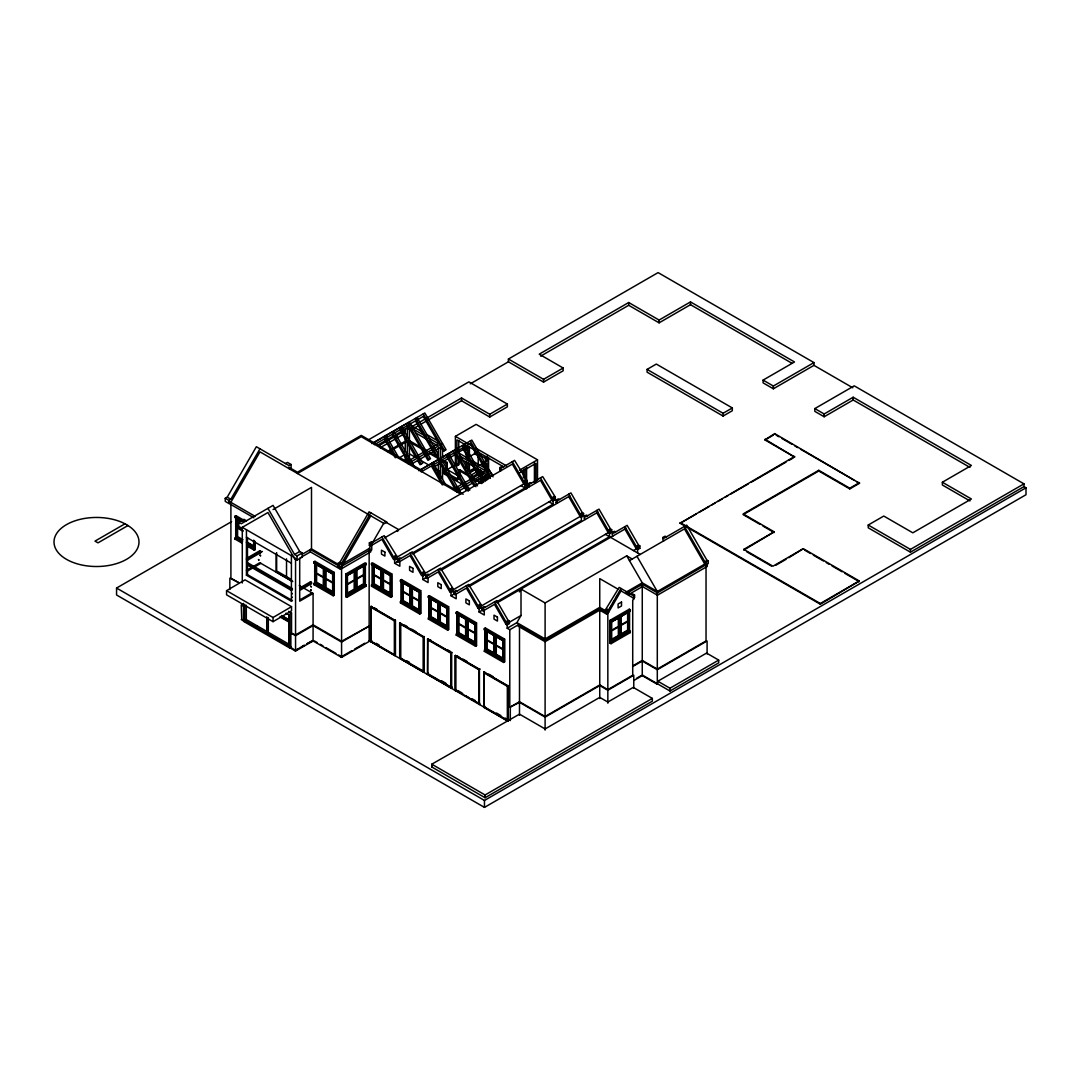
<?xml version="1.0" encoding="UTF-8"?>
<svg xmlns="http://www.w3.org/2000/svg" width="1080" height="1080" viewBox="0 0 1080 1080"><rect width="100%" height="100%" fill="white"/><g stroke="black" fill="none" stroke-linecap="round" stroke-linejoin="round"><path stroke-width="1.5" d="M369.077 514.85L259.969 451.858L230.837 502.322L228.852 503.456L225.234 501.377L225.234 498.326L227.205 497.192L256.351 446.729L289.103 465.642L291.087 464.495L291.087 467.532L289.103 468.68M225.234 498.326L228.852 500.418L230.837 499.284L259.969 448.821M301.037 557.293L310.379 551.907L340.524 569.322L370.791 551.853L370.791 549.477L339.674 567.446L337.959 566.447L337.959 563.409L339.944 562.275L369.077 511.812L386.991 522.153L384.358 523.665L370.427 515.633M337.959 563.409L339.674 564.394L341.644 563.261L370.791 512.798M341.644 566.298L370.791 515.835M341.577 564.435L369.144 548.532L383.711 523.301M519.372 591.881L521.006 589.046L545.103 602.951L626.697 555.849L632.219 559.035M494.478 601.925L505.94 621.769L507.182 622.499L507.195 628.236L516.902 622.634L521.006 615.506L521.006 589.046M516.902 622.634L545.103 638.914L599.751 607.365L606.717 611.388L605.596 612.036L605.596 609.593L619.164 587.399L633.447 595.647L634.568 594.999L634.568 597.443L633.447 598.077L620.285 590.476M605.596 609.593L607.446 610.659L608.567 610.011L621 588.465M608.661 610.592L611.159 606.285M612.819 603.41L614.48 600.534M616.127 597.659L617.787 594.797M507.195 628.236L509.787 629.735L518.373 624.767L545.103 640.211L599.751 608.661L607.446 613.102L608.567 612.455L621 590.895M292.032 594.054L292.113 593.352M292.113 597.577L292.113 596.943M469.233 471.042L475.214 467.775M226.557 590.665L245.052 579.839L291.533 606.677L291.533 610.848L273.038 621.675L226.557 594.837L226.557 590.665L273.038 617.504L273.038 621.675M273.038 617.504L291.533 606.677M124.943 523.827L94.986 541.12L97.997 542.849L127.94 525.555M285.485 463.55L287.456 462.402L291.087 464.495M230.904 502.713L229.325 503.631L253.894 517.82M297.473 473.513L361.246 436.685L460.593 494.046M242.001 521.37L234.927 517.469L234.927 516.267L235.966 515.673L245.606 521.235M368.456 439.83L468.882 381.861L507.37 404.082L507.37 406.85L489.74 417.029L461.538 400.748L420.849 424.238M508.41 361.8L508.41 359.033L658.098 272.606L813.956 362.596L813.956 365.364L773.348 388.8L763.088 382.874L763.088 380.106L794.502 361.962L690.498 301.914L659.084 320.058L628.695 302.522L539.217 354.186L563.166 368.01L563.166 370.791L543.564 382.104L508.41 361.8L470.3 383.819M234.927 517.469L235.71 517.023L235.71 537.381L242.595 541.35M240.962 520.466L236.804 518.373L236.804 537.071L242.001 540.081M969.948 500.931L942.367 485.001L942.367 482.233L971.406 498.987L912.816 532.818L883.778 516.051L868.226 525.029L868.226 527.81L910.427 552.177L1023.975 486.621L1026 487.796L1026 494.735L484.461 807.395L116.559 594.986L116.559 588.047L231.593 521.626M371.804 443.596L424.845 412.979L446.067 449.739L443.408 451.264L423.279 416.408M374.666 442.152L381.2 438.372M382.442 437.657L407.322 423.293M238.802 522.274L241.299 523.719L273.078 505.386L299.7 551.515L302.211 552.96L302.211 557.145L297.068 560.101L294.57 558.657L267.935 512.528L241.299 527.904L238.802 526.46L238.802 522.274L243.931 519.318L246.443 520.763M374.342 444.663L384.669 438.764M386.424 437.683L392.296 434.308M394.2 433.202L423.401 416.34M377.595 445.19L393.161 436.199M395.995 434.565L407.322 428.018L411.561 430.488M378.715 445.784L385.979 441.599M388.881 439.911L404.865 430.69M412.128 426.492L461.538 397.967L489.74 414.248L507.37 404.082M273.078 509.558L311.499 487.377L311.499 548.896L338.513 564.489M380.16 447.728L403.407 434.308M413.586 428.436L417.947 425.912M540.662 356.13L628.695 305.289L659.084 322.839L690.498 304.695L791.613 363.069M241.812 542.997L234.927 539.028L235.71 537.381M236.804 537.071L242.271 539.933M234.927 539.028L235.966 538.421L235.966 515.673M387.437 451.507L404.892 441.423M389.313 451.615L404.96 442.584M399.263 457.839L404.96 454.558M508.41 359.033L543.564 379.323L563.166 368.01M247.388 543.186L253.894 546.952L254.165 540.554M254.988 542.241L254.205 550.152L255.258 549.558L255.258 541.431M407.241 461.606L438.386 443.624L428.504 437.913M407.97 463.577L442.53 443.624M455.396 449.766L455.396 436.347L476.132 424.373L537.503 459.81L537.503 479.952M260.847 551.354L246.443 559.669L247.469 560.264L260.847 552.542L260.847 551.354L259.808 550.746L246.443 558.468L247.469 559.062M412.142 463.712L440.464 447.363L440.464 458.798M259.51 553.149L262.413 551.462M246.443 563.261L247.469 562.653L292.451 588.627L291.411 589.221L246.443 563.261L246.443 529.726M418.77 470.718L471.812 440.087L493.034 476.847M421.632 469.274L454.302 450.414M260.847 563.328L247.469 571.037L246.443 570.443L259.808 562.721L292.127 581.378M421.16 471.879L431.379 465.98L442.327 484.947M433.067 465.062L470.381 443.462L490.388 478.386M458.663 452.183L467.343 447.174M246.443 575.235L247.469 574.628L292.451 600.601L291.411 601.196L246.443 575.235L246.443 564.449L291.411 590.423L292.451 589.815M434.471 466.587L454.302 455.139L454.302 452.804M441.936 460.647L446.202 463.118L447.242 462.51L447.242 469.557L458.298 475.943M292.451 555.093L291.411 555.701L291.411 589.221M267.935 508.343L294.57 554.472L299.7 551.515M294.57 554.472L297.068 555.917L302.211 552.96M445.757 473.999L444.204 473.108L444.204 471.312L455.396 464.846L456.948 465.75L458.771 464.697L458.771 458.231M458.663 462.969L461.552 461.295M470.232 456.273L474.579 453.776L476.132 454.667L476.132 451.44M294.57 558.657L295.556 558.09L295.556 634.932L290.871 632.988L290.871 648.338L295.556 651.051L313.079 640.94L313.079 625.577L295.556 635.688L290.871 632.988M302.373 554.162L311.499 548.896M458.649 473.108L458.649 470.3L459.689 469.706L468.315 474.687M444.204 471.312L456.638 478.494L459.689 476.739M478.359 465.952L487.026 460.958L487.026 456.111M647.082 369.401L656.303 364.068L732.321 407.943L732.321 410.724L723.087 416.057L647.082 372.168L647.082 369.401L723.087 413.276L732.321 407.943M313.943 561.897L314.982 561.289L334.274 572.427L334.274 595.175L333.221 595.782L313.943 584.644L313.943 583.443L314.712 582.998L334.004 594.121L334.004 573.777L333.221 574.223L313.943 563.085L313.943 561.897L333.221 573.021L334.274 572.427M469.827 472.23L474.849 469.327M451.089 477.077L456.638 480.29L459.445 478.67M469.395 472.932L476.172 469.017M313.943 563.085L314.712 562.639L314.712 582.998M316.076 563.841L315.806 582.687L323.879 587.048L323.879 568.337L316.076 563.841L316.076 582.538L323.879 587.048M480.479 472.068L471.677 477.158L471.677 474.755L480.479 469.679L480.479 472.068L483.584 473.864M452.804 489.537L485.365 470.745L459.945 456.07M454.95 490.698L489.51 470.745L487.431 469.544M323.879 568.337L323.622 587.196M477.306 479.885L481.073 477.711M459.27 490.739L472.23 483.26M475.106 481.599L488.065 474.107M369.36 542.916L370.481 543.564L384.183 535.667L396.819 556.187L396.819 558.63L394.578 559.913L393.404 559.238L381.942 539.379L370.481 546.008L369.36 545.36L369.36 542.916L371.601 541.634L372.721 542.282M500.89 470.718L499.77 470.07L499.77 467.627L502.011 466.344L503.132 466.992M243.486 606.231L241.232 604.935L241.758 619.231M369.36 545.36L370.615 544.631L371.736 545.279L371.736 550.031L369.144 548.532M499.77 470.07L501.012 469.341M479.156 482.409L486.702 478.062L486.702 480.452M384.548 537.881L512.339 464.103L523.8 483.948L524.988 484.623L527.229 483.341L527.229 480.897L514.58 460.377L500.89 468.275L499.77 467.627M299.984 587.871L310.459 581.823L311.499 582.417L311.499 583.619L299.7 590.423L299.7 601.196L313.079 593.474L313.079 624.821L341.577 641.277L369.792 625.752L369.792 641.101L341.577 657.396L312.417 640.548M244.742 604.517L244.742 620.487L246.308 619.582L288.954 644.207M311.499 582.417L299.7 589.221L299.7 558.077M313.943 584.644L314.982 584.037L314.982 561.289M519.52 470.178L537.503 459.81M519.669 472.73L535.937 463.334L535.937 481.761M300.01 599.819L312.039 592.88M345.83 573.98L365.121 562.842L366.161 563.45L366.161 564.651L346.869 575.788L346.086 575.33L346.086 595.688L346.869 597.335L345.83 596.727L345.83 573.98L346.869 574.587L347.18 594.121L354.996 589.613L354.996 570.915L346.923 575.262L354.996 570.915M255.744 626.832L257.31 625.941M346.869 574.587L366.161 563.45M347.476 574.533L350.231 572.94M352.985 571.361L365.377 564.192L366.161 564.651M357.521 569.147L364.284 565.542L364.284 584.253L356.481 588.762L356.225 569.903L364.284 565.542M325.377 587.912L325.377 569.201L325.107 588.06L333.18 592.407L333.221 573.021M371.493 563.436L372.546 562.842L391.824 573.966L391.824 596.714L390.785 597.321L371.493 586.183L371.493 584.995L372.276 584.537L391.568 595.674L391.568 575.316L390.785 575.775L371.493 564.638L371.493 563.436L390.785 574.574L391.824 573.966M371.493 564.638L372.276 564.179L384.683 571.347M380.133 569.133L373.37 565.542L373.37 584.24L381.173 588.749L381.443 569.889L381.173 588.749M291.533 634.203L291.533 613.008L289.966 613.913L289.966 648.149L291.533 647.244M381.942 536.949L393.404 556.794L395.631 555.512M512.339 461.66L523.8 481.505L526.041 480.222M325.107 588.06L333.18 592.407M393.404 556.794L394.578 557.483L396.819 556.187M523.8 481.505L524.988 482.193L527.229 480.897M396.104 557.672L525.056 483.219L526.244 483.908M334.004 594.121L333.221 595.782M397.467 559.143L398.588 559.791L412.276 551.88L424.926 572.413L424.926 574.844L422.685 576.139L421.497 575.451L410.036 555.606L398.588 562.221L397.467 561.573L397.467 559.143L399.695 557.847L400.815 558.495M528.984 486.932L527.864 486.284L527.864 483.854L530.105 482.558L531.225 483.206M397.467 561.573L398.709 560.858L399.83 561.506L399.83 566.244L394.646 563.261L394.578 557.483M527.864 486.284L529.119 485.568M394.646 563.261L398.993 560.75M412.034 553.217L525.056 487.971L520.938 485.595M382.928 570.753L382.671 589.613L390.731 593.96L390.731 575.262L382.928 570.753L382.928 589.451L390.731 593.96M412.736 554.054L540.446 480.317L551.907 500.162L553.095 500.85L555.323 499.554L555.323 497.124L542.687 476.591L528.984 484.502L527.864 483.854M346.923 593.973L354.996 589.613M356.225 588.6L364.284 584.253M346.086 595.688L365.377 584.55L366.161 584.995L366.161 586.197L346.869 597.335M345.83 596.727L366.161 584.995M373.37 584.24L381.443 588.587M277.763 639.549L279.329 638.644M371.493 586.183L372.546 585.59L372.546 564.462M390.731 575.262L390.474 594.108M295.556 634.932L313.079 624.821M400.424 580.136L401.476 579.542L420.755 590.679L420.755 613.427L419.715 614.02L400.424 602.897L400.424 601.695L401.207 601.236L420.498 612.374L420.498 592.029L419.715 592.475L400.424 581.337L400.424 580.136L419.715 591.273L420.755 590.679M400.424 581.337L401.207 580.892L401.207 601.236M402.57 582.093L402.3 600.939L410.373 605.3L410.373 586.589L402.57 582.093L402.57 600.79L410.373 605.3M410.036 553.176L421.497 573.021L423.738 571.725M540.446 477.887L551.907 497.732L554.148 496.436M421.497 573.021L422.685 573.71L424.926 572.413M551.907 497.732L553.095 498.42L555.323 497.124M424.197 573.899L553.149 499.446L554.337 500.135M294.894 650.66L298.458 648.608M301.347 646.933L304.25 645.273M307.152 643.599L312.147 641.466M371.52 641.358L370.777 641.79L370.777 606.623L371.52 606.191M304.25 645.381L295.556 650.403L286.916 645.422M307.152 643.721L311.499 641.088M425.709 575.451L426.83 576.099L440.519 568.188L453.168 588.721L453.168 591.152L450.927 592.448L449.739 591.759L438.277 571.914L426.83 578.529L425.709 577.881L425.709 575.451L427.937 574.155L429.057 574.803M557.226 503.24L556.106 502.592L556.106 500.162L558.346 498.865L559.467 499.514M371.844 606.96L371.101 607.379L394.389 620.838L395.132 620.406M391.568 595.674L390.785 597.321M410.373 586.589L410.103 605.448M422.752 574.736L422.752 579.474L427.1 576.976M440.14 569.444L553.149 504.185L553.095 498.42M556.106 502.592L557.361 501.876M440.978 570.362L569.943 495.909M419.405 610.821L419.661 591.962L411.601 587.601L411.601 606.312L419.405 610.821L419.715 591.273M763.088 380.106L773.348 386.033L813.956 362.596M400.424 602.897L401.476 602.289L401.476 579.542M313.079 625.577L341.577 642.047L369.792 625.752M448.389 608.121L447.606 608.58L428.315 597.443L428.315 596.241L429.368 595.647L448.659 606.771L448.659 629.532L447.606 630.126L428.315 619.002L429.098 617.342L448.389 628.479L448.389 608.121L435.996 600.966M411.601 606.312L419.661 610.659M428.315 597.443L429.098 596.997L429.098 617.342M430.461 598.185L430.191 617.045L438.264 621.405L438.264 602.694L430.461 598.185L430.461 616.896L438.264 621.405M394.713 620.447L395.456 620.014L395.456 655.182L394.713 655.614L394.713 620.447L370.777 606.623M438.277 569.484L449.739 589.329L451.98 588.033M568.688 494.195L580.149 514.039L582.39 512.744L583.565 513.432L583.565 515.862L581.337 517.158L580.149 516.47L568.688 496.625M449.739 589.329L450.927 590.018L453.168 588.721M580.149 514.039L581.337 514.728L583.565 513.432M449.739 591.759L450.995 591.043L452.169 591.719M452.439 590.207L581.391 515.754L582.579 516.429M453.803 591.678L454.923 592.326L468.626 584.415L481.262 604.949L481.262 607.379L479.021 608.675L477.846 607.986L466.385 588.141L454.923 594.756L453.803 594.108L453.803 591.678L456.044 590.382L457.164 591.03M585.333 519.467L584.213 518.819L584.213 516.389L586.454 515.093L587.574 515.74M340.929 657.018L351.729 650.768M354.632 649.094L364.784 643.235M400.005 657.707L400.748 657.288L400.748 623.444L400.005 623.875L400.005 657.707L424.359 671.679L423.617 672.098L399.681 658.287L399.681 623.106L400.424 622.674M420.498 612.374L419.715 614.02M371.844 640.791L371.101 641.223L394.389 654.669L395.132 654.237M438.264 602.694L437.994 621.554M450.927 590.018L450.995 595.782L455.342 593.271M468.382 585.751L581.391 520.493L581.337 514.728M447.296 626.913L447.565 608.067L439.493 603.707L439.493 622.418L447.296 626.913L447.606 607.379L448.659 606.771M469.085 586.575L598.037 512.123M428.315 619.002L429.368 618.394L429.368 595.647M476.28 624.226L475.497 624.686L456.219 613.548L456.219 612.346L457.259 611.753L476.55 622.877L476.55 645.638L475.497 646.231L456.219 635.094L457.002 633.447L476.28 644.585L476.28 624.226L468.018 619.461M439.493 622.418L447.565 626.764M456.219 613.548L457.002 613.089L457.002 633.447M458.352 614.29L458.096 633.15L466.155 637.511L466.155 618.8L458.352 614.29L458.352 633.002L466.155 637.511M969.948 467.397L853.187 399.992L824.162 416.759L814.82 411.372L814.82 408.591L854.226 385.844L1023.975 483.854L1023.975 486.621M764.951 439.236L794.705 457.11L764.951 439.925L774.698 433.607L859.518 483.273L849.771 488.902L818.762 471.002L743.175 514.634L760.091 524.408M466.385 585.711L477.846 605.556L480.074 604.26M596.795 510.421L608.243 530.267L610.484 528.971L611.672 529.659L611.672 532.089L609.431 533.385L608.243 532.697L596.795 512.851M424.035 670.734L423.293 671.153L423.293 637.322L424.359 636.498M764.951 439.925L773.307 435.105M477.846 605.556L479.021 606.231L481.262 604.949M608.243 530.267L609.431 530.942L611.672 529.659M477.846 607.986L479.088 607.257L480.276 607.946M480.546 606.42L609.498 531.968L610.686 532.656M481.788 607.824L483.03 608.539L496.719 600.642L508.181 620.487L509.423 621.202L509.423 623.633L507.182 624.929L505.94 624.213L494.478 604.368L483.03 610.983L481.788 610.268L481.788 607.824L484.015 606.542L485.257 607.257M613.427 535.694L612.185 534.978L612.185 532.535L614.426 531.252L615.668 531.968M451.777 686.678L451.035 687.096L427.748 673.65L427.748 639.819L428.49 639.387M448.389 628.479L447.606 630.126M466.155 618.8L465.899 637.659M479.021 606.231L479.088 612.009L483.435 609.498M496.476 601.965L609.498 536.72L609.498 531.968M399.681 658.287L400.424 657.855M475.187 643.019L475.457 624.173L467.384 619.812L467.384 638.523L475.187 643.019L475.497 623.484L476.55 622.877M497.138 602.829L626.144 528.35M814.82 408.591L824.162 413.978L853.187 397.224L971.406 465.467L942.367 482.233M456.219 635.094L457.259 634.5L457.259 611.753M504.387 640.454L503.604 640.913L484.313 629.775L484.313 628.574L485.365 627.966L504.644 639.104L504.644 661.851L503.604 662.459L484.313 651.321L485.096 649.674L504.387 660.812L504.387 640.454L497.502 636.485M467.384 638.523L475.457 642.87M484.313 629.775L485.096 629.316L485.096 649.674M486.459 630.518L486.189 649.377L494.262 653.724L494.262 635.027L486.459 630.518L486.459 649.229L494.262 653.724M451.035 687.096L451.035 653.265L452.101 652.442M505.94 621.769L508.181 620.487M624.888 526.635L636.35 546.48L638.591 545.198L639.832 545.913L639.832 548.343L637.592 549.639L636.35 548.924L624.888 529.079M859.518 482.571L849.771 488.201L818.762 470.3L743.175 513.945L774.171 531.846L743.796 550.085L743.796 549.383L772.929 566.204L803.317 548.667L859.316 581L820.314 604.206L680.13 523.26L794.705 456.408M507.182 622.499L509.423 621.202M636.35 546.48L637.592 547.209L639.832 545.913M680.13 523.26L696.087 514.053M698.99 512.379L709.141 506.52M712.03 504.833L714.933 503.159M717.836 501.485L722.183 498.974M725.085 497.3L727.988 495.626M730.89 493.952L748.292 483.908M751.194 482.233L786.011 462.132M788.913 460.458L793.26 457.947M505.94 624.213L507.195 623.484M508.572 622.688L521.006 615.506M633.488 550.571L637.592 548.195M456.03 690.269L455.288 690.701L455.288 655.533L458.851 656.721M479.642 703.148L478.899 703.579L455.612 690.134L455.612 656.289L456.354 655.857M476.28 644.585L475.497 646.231M664.133 540.621L662.89 539.892L662.89 537.462L665.132 536.18L666.374 536.895M494.262 635.027L493.992 653.886M427.748 673.65L428.49 673.218M452.101 687.609L451.359 688.041L427.424 674.217L428.166 673.799M629.451 560.642L684.464 528.876L704.781 564.084L706.023 564.8L706.023 562.37L708.264 561.074L708.264 563.504L657.423 592.866L642.465 584.226L627.075 593.109M518.373 624.767L518.373 626.265L519.494 625.617L519.494 701.716L545.103 716.513L599.751 684.963L607.838 689.634L632.718 675.257L632.718 600.008L633.839 599.36L633.839 597.024L634.568 597.443M503.55 659.097L495.747 654.588L495.49 636.039L495.49 654.737L503.294 659.245L503.604 639.711L504.644 639.104M484.313 651.321L485.365 650.714L485.365 627.966M455.288 655.533L479.223 669.344L479.966 668.925M455.612 656.289L478.899 669.735L479.642 669.303M483.773 672.125L507.708 685.949L507.708 721.116L483.773 707.305L483.773 672.125L484.515 671.693M504.387 660.812L503.604 662.459M484.839 672.462L484.096 672.894L507.384 686.34L508.127 685.908M455.612 690.134L456.354 689.702M625.995 592.218L642.263 582.822L657.302 591.503L706.037 563.355M599.751 610.146L545.103 641.696L518.373 626.265M628.466 594.648L642.465 586.575L642.465 584.226M631.611 594.581L632.718 593.933L634.568 594.999M632.718 597.659L633.839 597.024M598.631 609.498L606.717 614.169L607.838 613.521L607.838 689.634M684.464 526.446L704.781 561.654L707.022 560.358L708.264 561.074M609.984 620.339L629.276 609.201L630.315 609.808L630.315 610.996L611.024 622.134L610.24 621.688L610.24 642.033L611.024 643.694L609.984 643.086L609.984 620.339L611.024 620.933L611.334 640.481L619.151 635.971L619.151 617.274L611.077 621.621M611.024 620.933L630.315 609.808M611.618 620.892L624.024 613.737M612.374 620.865L618.881 617.112L618.881 635.823L611.077 640.319M620.365 616.248L628.438 611.901L628.438 630.599L620.636 635.108L620.365 616.248L628.438 611.901M641.142 585.806L657.423 595.202L707.279 566.42L707.279 564.084M743.796 549.383L774.171 531.846M507.708 685.949L508.451 685.517M484.839 706.307L484.096 706.725L507.384 720.171L508.127 719.753L505.224 718.065M483.773 707.305L484.515 706.874M620.365 634.959L628.438 630.599M610.24 642.033L629.532 630.909L630.315 631.355L630.315 632.556L611.024 643.694M609.984 643.086L630.315 631.355M509.787 629.735L509.787 707.333L519.494 701.716M509.787 707.333L519.494 702.338L545.103 717.12L599.751 685.571L607.838 690.242L633.771 675.257L633.771 688.244M775.832 565.231L785.957 559.386M788.846 557.712L803.317 548.667M431.771 766.962L431.771 764.195L519.494 714.15L545.103 728.946L599.751 697.397L607.838 702.054L633.245 687.393L652.334 698.409L652.334 701.19L485.082 797.742L431.69 766.922M508.451 720.698L507.911 685.827L483.975 672.003L483.975 707.184M632.772 665.901L642.263 660.42L657.302 669.101L706.037 640.953L706.037 565.704M632.596 666.603L642.263 661.028L657.302 669.708L707.09 640.953L707.09 653.94M636.566 678.308L640.845 675.837M633.974 680.4L642.789 675.311M642.263 661.028L642.263 675.621L657.302 684.302L657.828 681.224L706.563 653.09L718.7 660.096L718.7 662.864L669.965 691.011L642.263 675.014M431.771 764.195L485.082 794.975L652.334 698.409M657.828 681.224L669.965 688.23L718.7 660.096M868.226 525.029L910.427 549.396L1023.975 483.854M680.13 522.572L820.314 603.504L859.316 581M116.559 588.047L484.461 800.456L1026 487.796M246.767 566.325L246.767 566.838M813.956 365.364L852.795 387.788M776.129 435.132L779.004 436.793M781.88 438.453L791.951 444.258M794.826 445.919L797.702 447.579M800.577 449.24L853.767 479.952M856.643 481.613L859.518 483.273M762.899 526.028L774.171 532.535M804.749 550.192L810.5 553.514M813.362 555.161L823.419 560.966M826.281 562.626L829.157 564.287M832.032 565.947L842.076 571.739M844.952 573.399L859.316 581.688M746.712 551.759L771.471 566.069M662.89 537.462L664.133 538.178L686.705 525.15L707.022 560.358M704.781 561.654L706.023 562.37M455.396 436.347L472.932 446.472M475.848 448.16L506.534 465.871M464.954 444.501L456.948 439.884L456.948 449.577M475.011 450.306L467.843 446.175L467.843 452.628M477.887 451.967L503.726 466.884M479.021 454.545L487.026 459.162M526.041 482.652L527.229 483.341M554.148 498.879L555.323 499.554M582.39 515.174L583.565 515.862M610.484 531.401L611.672 532.089M638.591 547.628L639.832 548.343M556.106 500.162L557.226 500.81L570.929 492.899L582.39 512.744M584.213 516.389L585.333 517.037L599.022 509.126L610.484 528.971M612.185 532.535L613.427 533.25L627.129 525.352L638.591 545.198M487.026 460.958L485.46 460.053L485.46 456.827M549.045 501.822L553.149 504.185M605.381 534.344L609.498 536.72M610.565 537.341L640.183 554.445M409.401 424.494L423.522 432.648M426.344 434.268L439.047 441.612M457.785 452.425L469.085 458.946M471.906 460.58L486.027 468.733M411.561 428.139L425.682 436.28M483.584 476.267L486.702 478.062M457.205 463.806L458.771 464.697M409.266 440.586L426.789 450.711M429.705 452.399L438.48 457.461M444.326 460.823L447.242 462.51M471.19 476.348L474.066 478.008M476.955 479.669L481.262 482.166M409.226 441.761L423.441 449.969M429.138 453.263L439.088 459.014L457.92 491.468M458.649 470.3L468.72 476.118M475.916 480.263L481.667 483.584M409.239 453.749L415.031 457.083M419.364 459.594L429.489 465.44M435.267 468.774L439.614 471.285M442.503 472.945L448.281 476.294M452.628 478.791L462.74 484.637M467.087 487.134L469.976 488.808M407.322 460.89L405.257 459.689L405.257 454.761M422.401 470.705L361.246 435.389L297.473 472.217L288.711 467.154M442.787 482.463L463.171 494.235M617.774 589.032L599.751 578.624L599.751 607.365M630.315 610.996L629.532 610.551L629.532 630.909M606.717 608.958L608.567 610.011M608.567 612.455L606.717 612.684L606.717 614.169M630.315 632.556L629.276 631.949L629.276 609.201M384.71 521.559L398.763 529.673M396.752 530.833L397.764 531.414M395.631 557.942L396.819 558.63M423.738 574.168L424.926 574.844M451.98 590.463L453.168 591.152M480.074 606.69L481.262 607.379M426.951 577.165L428.072 577.813L428.072 582.552L422.752 579.474M455.058 593.379L456.179 594.027L456.179 598.779L450.995 595.782M479.088 612.009L484.272 615.006L484.272 610.254M428.315 596.241L447.606 607.379M456.219 612.346L475.497 623.484M484.313 628.574L503.604 639.711M387.437 572.94L390.19 574.519M402.584 581.688L405.338 583.268M409.469 585.657L419.121 591.233M430.475 597.793L433.242 599.373M458.379 613.886L461.133 615.479M486.473 630.113L489.226 631.706M497.057 636.633L503.55 640.386L503.294 659.245M227.205 497.192L230.837 499.284M339.944 562.275L341.644 563.261M229.325 501.444L255.339 516.47M371.493 584.995L391.824 596.714M400.424 601.695L420.755 613.427M428.315 617.801L448.659 629.532M456.219 633.906L476.55 645.638M484.313 650.12L504.644 661.851M366.161 586.197L365.121 585.59L365.121 564.476M234.927 516.267L243.189 521.046M237.087 517.82L239.841 519.399M316.103 563.436L324.365 568.202M326.673 569.957L333.18 573.71L332.91 592.569M241.637 521.465L237.587 519.129L237.587 527.499L242.987 530.618M294.179 557.293L242.285 527.337L242.285 582.998M242.987 531.225L237.587 528.106L237.587 536.625L242.987 539.73M430.974 640.251L427.424 639.05L451.359 652.874L451.359 688.041M447.876 649.998L450.698 651.632M374.328 607.824L377.15 609.444M404.649 625.118L407.457 626.751M411.683 629.181L415.908 631.625M463.077 659.164L467.303 661.608M488.74 674.136L492.966 676.58M399.681 623.106L423.617 636.93L423.617 672.098M400.005 623.875L423.293 637.322M427.748 639.819L451.035 653.265M246.443 537.273L291.411 563.234M246.362 542.295L254.165 546.79M246.726 543.74L254.988 548.505M260.847 552.542L259.808 550.746M234.927 537.827L241.812 541.809M247.32 544.981L255.258 549.558M313.943 583.443L334.274 595.175M247.32 546.183L254.205 550.152M258.228 552.865L259.268 553.46M311.499 583.619L310.459 581.823M291.465 579.501L276.656 570.956L276.656 552.69M292.775 581.553L276.115 571.928L276.115 553.5M299.241 585.495L313.079 593.474M406.566 660.65L409.482 662.324M441.585 680.792L445.959 683.316M376.205 643.316L379.12 645.003M457.812 690.538L462.173 693.063M472.365 698.949L475.281 700.623M496.49 713.029L500.85 715.541M460.256 692.712L463.077 694.332M465.885 695.966L468.707 697.586M471.514 699.219L479.966 704.092L479.223 704.525L479.223 669.344M427.626 674.109L451.562 687.92L451.562 652.752L427.626 638.928L427.424 674.217M369.144 640.724L508.329 721.211M288.63 611.334L291.533 613.008M286.011 613.183L288.765 614.777L288.765 645.908L244.742 620.487M281.812 615.533L288.913 619.637M281.812 616.127L287.483 619.407M280.247 616.437L288.765 621.351M280.247 617.031L288.765 621.958M314.496 640.994L317.345 642.64M320.207 644.288L323.055 645.935M325.904 647.582L335.88 653.346M338.728 654.993L341.577 656.64M245.133 621.297L242.285 619.65M250.898 624.618L253.787 626.292M256.662 627.952L259.632 629.546M269.622 635.432L278.478 640.427M241.232 619.529L244.607 621.486M289.966 648.149L243.54 621.351L243.54 603.41M454.302 455.139L474.066 466.682M476.888 468.329L483.948 472.46M415.8 432.972L427.086 439.56M429.921 441.207L436.982 445.338M483.138 461.983L493.007 475.43M482.207 477.819L484.178 480.506M636.971 556.294L657.302 591.503M626.697 555.849L642.263 582.822M470.259 440.991L490.671 476.334M464.036 444.582L485.257 481.343M462.483 445.487L483.705 482.233M462.483 448.025L478.413 475.619M480.087 478.521L482.598 482.882M456.26 449.077L477.482 485.838M454.707 449.969L475.929 486.729M454.707 452.507L473.985 485.919M448.483 453.56L469.706 490.32M446.931 454.464L468.153 491.225M423.279 413.87L444.514 450.63M446.931 457.002L466.209 490.401M440.708 458.055L461.106 493.398M417.069 417.461L438.291 454.221L435.632 455.76L415.503 420.903M415.503 418.365L436.725 455.126M439.155 461.484L456.759 491.994M432.932 462.537L445.986 485.163M409.293 421.956L430.515 458.717L427.856 460.242L407.727 425.385M431.379 463.442L443.624 484.65M407.727 422.847L428.949 459.608M401.504 426.438L422.739 463.199L420.08 464.738L417.569 460.377M399.951 427.343L421.173 464.103M399.951 429.881L415.881 457.475M393.728 430.933L414.95 467.694M392.175 431.825L410.954 464.346M392.175 434.376L408.942 463.415M385.952 435.429L399.019 458.042M384.399 436.32L396.644 457.529M384.399 438.858L395.307 457.745M910.427 549.396L910.427 552.177M853.187 397.224L853.187 399.992M849.771 488.201L849.771 488.902M824.162 413.978L824.162 416.759M820.314 603.504L820.314 604.206M818.762 470.3L818.762 471.002M774.698 433.607L774.698 434.295M773.348 386.033L773.348 388.8M723.087 413.276L723.087 416.057M690.498 301.914L690.498 304.695M669.965 688.23L669.965 691.011M659.084 320.058L659.084 322.839M657.423 592.866L657.423 595.202M657.302 593.838L657.302 669.101M657.302 669.708L657.302 684.302M642.263 585.158L642.263 660.42M637.592 547.209L637.592 552.947M628.695 302.522L628.695 305.289M628.182 611.753L628.182 630.45M620.636 616.41L620.636 635.108M611.334 621.769L611.334 640.481M609.431 530.942L609.431 533.385M607.838 690.242L607.838 703.215M607.446 610.659L607.446 613.102M599.751 608.661L599.751 684.963M599.751 685.571L599.751 698.544M545.103 602.951L545.103 638.914M545.103 640.211L545.103 716.513M545.103 717.12L545.103 730.093M543.564 379.323L543.564 382.104M534.425 462.456L534.425 482.558M526.581 467.613L526.581 488.93M525.015 468.747L525.015 480.479M524.988 482.193L525.015 488.849M523.463 469.53L523.463 477.9M519.494 702.338L519.494 715.311M510.314 707.63L510.314 720.603M507.384 686.34L507.384 720.171M489.74 414.248L489.74 417.029M488.579 457.448L488.579 469.071M488.579 474.053L488.579 479.034M487.026 462.753L487.026 467.627M487.026 474.134L487.026 479.021M485.46 463.482L485.46 466.736M485.46 474.863L485.46 479.75M485.082 794.975L485.082 797.742M484.461 800.456L484.461 807.395M479.425 704.403L479.425 669.236L455.49 655.412L455.49 690.579M478.899 669.735L478.899 703.579M478.211 456.813L478.211 464.508M474.579 449.253L474.579 453.776M469.395 446.945L469.395 457.002M469.395 463.442L469.395 471.137M467.843 455.868L467.843 459.095M467.843 462.335L467.843 470.421M467.654 619.663L467.654 638.361M466.276 445.271L466.276 450.117M466.276 453.357L466.276 458.204M466.276 461.43L466.276 467.897M461.538 397.967L461.538 400.748M459.689 469.706L459.689 475.335M458.771 440.451L458.771 453.384M456.948 456.044L456.948 465.75M456.638 478.494L456.638 480.29M455.396 454.788L455.396 464.846M446.202 463.118L446.202 468.747M442.53 449.429L442.53 457.596M442.53 465.764L442.53 478.832M440.464 462.051L440.464 478.386M439.749 603.558L439.749 622.256M438.386 447.795L438.386 460.863M438.386 464.13L438.386 473.931M422.685 573.71L422.685 576.139M411.858 587.452L411.858 606.163M409.401 428.463L409.401 441.612M409.401 444.906L409.401 459.689M407.322 425.682L407.322 437.886M407.322 441.167L407.322 455.963M405.257 428.463L405.257 433.39M405.257 436.685L405.257 451.481M394.389 620.838L394.389 654.669M390.785 574.574L390.785 575.775M373.639 565.38L373.639 584.091M372.276 564.179L372.276 584.537M369.144 550.908L369.144 640.845M365.377 564.192L365.377 584.55M364.027 565.394L364.027 584.105M363.488 566.312L363.488 574.668L356.751 578.57L356.751 570.2M356.481 570.051L356.481 588.762M354.726 570.767L354.726 589.464M354.2 571.671L354.2 580.041L347.45 583.929L347.45 575.573M347.18 575.424L347.18 594.121M341.577 566.811L341.577 641.277M341.577 642.047L341.577 657.396M340.524 569.322L340.524 566.946L310.379 549.531L310.379 551.907M339.674 564.394L339.674 567.446M297.068 555.917L297.068 560.101M295.556 635.688L295.556 651.051M291.411 590.423L291.411 601.196M286.524 558.846L286.524 576.653M268.312 617.544L268.312 632.286L266.76 633.191L266.76 616.802M253.894 540.716L253.894 546.952M253.625 540.202L253.625 545.886L246.888 541.985L246.888 537.732M247.469 537.516L247.469 574.628M246.308 605.219L246.308 619.582M237.06 518.225L237.06 536.922M230.904 504.401L230.904 578.138L238.653 582.606L229.851 578.138L229.851 589.491M228.852 500.418L228.852 503.456M246.685 567.878L246.713 567.769M246.685 571.469L246.713 571.361M258.471 559.629L258.998 560.277L258.552 559.521M260.05 555.134L260.577 555.782L260.05 555.134M310.703 586.197L311.229 586.845L310.703 586.197M310.703 589.788L311.229 590.436L310.73 589.721M354.2 580.649L347.45 584.537L347.45 593.055L354.2 589.167L354.2 580.649M363.488 575.276L356.751 579.177L356.751 587.696L363.488 583.794L363.488 575.276M621.513 602.019L618.098 603.99L618.098 607.946L621.513 605.975L621.513 602.019M618.354 618.03L611.604 621.918L611.604 630.288L618.354 626.387L618.354 618.03M627.642 612.657L620.906 616.558L620.906 624.915L627.642 621.027L627.642 612.657M618.354 627.008L611.604 630.895L611.604 639.414L618.354 635.513L618.354 627.008M627.642 621.635L620.906 625.523L620.906 634.041L627.642 630.153L627.642 621.635M126.536 524.637L122.364 522.518A42.498 24.53 0 0 0 55.013 536.679A42.498 24.53 0 0 0 105.692 565.933A42.498 24.53 0 0 0 130.208 527.054L126.536 524.637M384.899 552.15L381.47 550.165L381.47 554.121L384.899 556.092L384.899 552.15M412.992 568.364L409.577 566.393L409.577 570.348L412.992 572.319L412.992 568.364M441.234 584.672L437.819 582.701L437.819 586.656L441.234 588.627L441.234 584.672M469.341 600.899L465.912 598.928L465.912 602.87L469.341 604.854L469.341 600.899M497.435 617.125L494.019 615.141L494.019 619.096L497.435 621.068L497.435 617.125M380.916 570.186L374.166 566.298L374.166 574.668L380.916 578.556L380.916 570.186M390.204 575.559L383.468 571.671L383.468 580.028L390.204 583.915L390.204 575.559M409.846 586.899L403.096 582.998L403.096 591.368L409.846 595.256L409.846 586.899M419.135 592.259L412.398 588.37L412.398 596.727L419.135 600.629L419.135 592.259M437.738 603.005L430.988 599.103L430.988 607.473L437.738 611.361L437.738 603.005M447.026 608.364L440.289 604.476L440.289 612.832L447.026 616.734L447.026 608.364M465.629 619.096L458.879 615.208L458.879 623.579L465.629 627.467L465.629 619.096M474.917 624.47L468.18 620.582L468.18 628.938L474.917 632.826L474.917 624.47M493.722 635.324L486.986 631.436L486.986 639.792L493.722 643.694L493.722 635.324M503.024 640.697L496.274 636.795L496.274 645.165L503.024 649.053L503.024 640.697M380.916 579.163L374.166 575.276L374.166 583.781L380.916 587.682L380.916 579.163M390.204 584.537L383.468 580.635L383.468 589.154L390.204 593.042L390.204 584.537M409.846 595.863L403.096 591.975L403.096 600.494L409.846 604.382L409.846 595.863M419.135 601.236L412.398 597.335L412.398 605.853L419.135 609.755L419.135 601.236M437.738 611.969L430.988 608.081L430.988 616.586L437.738 620.487L437.738 611.969M447.026 617.342L440.289 613.44L440.289 621.958L447.026 625.846L447.026 617.342M465.629 628.074L458.879 624.186L458.879 632.691L465.629 636.593L465.629 628.074M474.917 633.447L468.18 629.546L468.18 638.064L474.917 641.952L474.917 633.447M493.722 644.301L486.986 640.4L486.986 648.918L493.722 652.82L493.722 644.301M503.024 649.661L496.274 645.773L496.274 654.291L503.024 658.179L503.024 649.661M323.352 568.647L316.602 564.745L316.602 573.115L323.352 577.004L323.352 568.647M332.64 574.007L325.904 570.119L325.904 578.475L332.64 582.376L332.64 574.007M323.352 577.611L316.602 573.723L316.602 582.242L323.352 586.13L323.352 577.611M332.64 582.984L325.904 579.096L325.904 587.601L332.64 591.503L332.64 582.984M423.819 636.808L399.884 622.985L399.884 658.165L423.819 671.976L423.819 636.808M394.916 620.325L370.98 606.501L370.98 641.668L394.916 655.493L394.916 620.325"/></g></svg>
